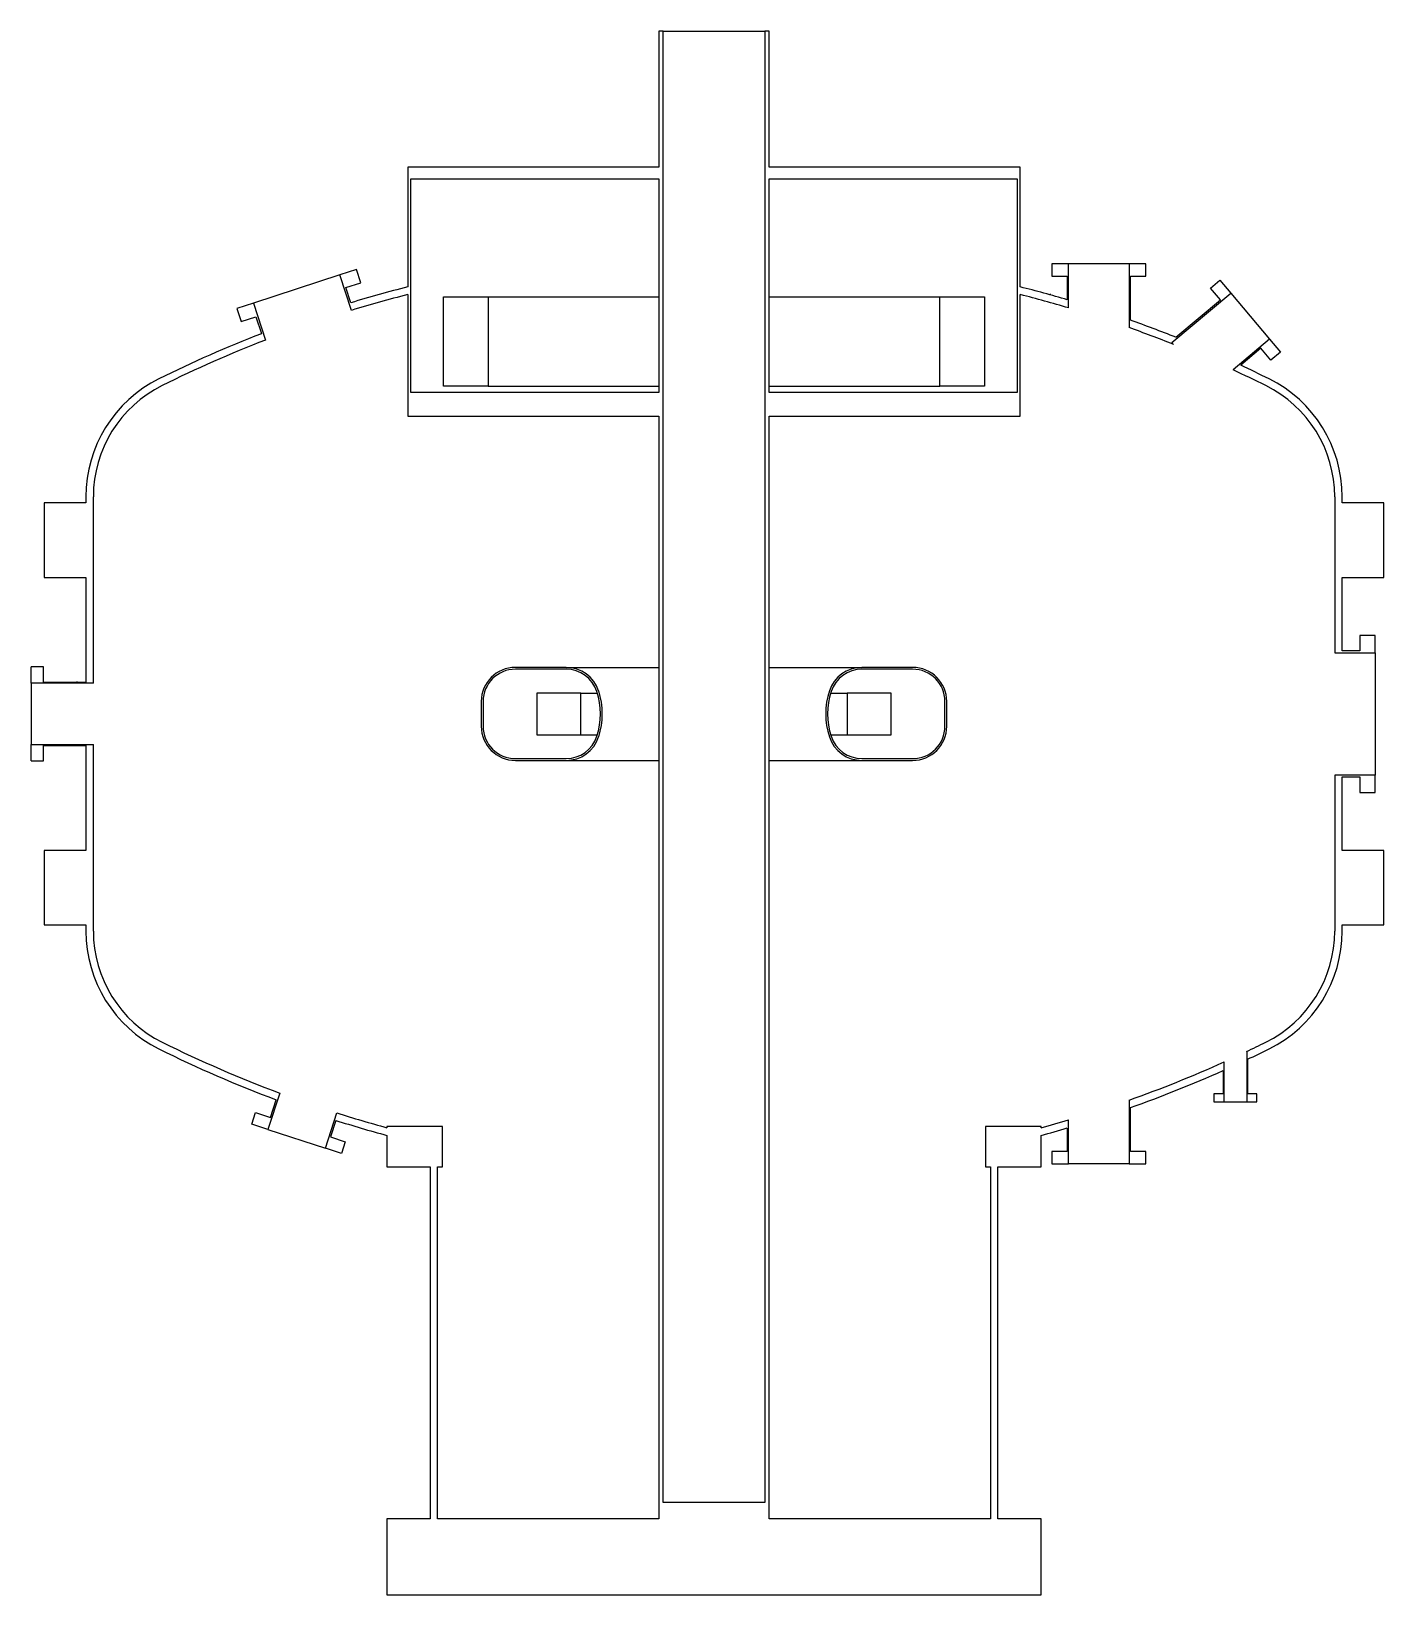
# Model space of a CAD drawing. Header units: millimetres. Extents: x -1100 to 1079, y -1419 to 1100.
import ezdxf

# ---------------------------------------------------------------- set-up
doc = ezdxf.new("R2010")
doc.units = ezdxf.units.MM
doc.layers.add('MAIN', color=7, linetype='Continuous')

msp = doc.modelspace()

# ---------------------------------------------------------------- linework, layer by layer
at = {"layer": 'MAIN', "color": 7, "linetype": 'Continuous'}
for p, q in [((-89.1, 1100), (-89.1, 881)), ((-82, 1100), (-89.1, 1100)), ((-82, 1100), (82, 1100)), ((-82, -1271), (-82, 1100)), ((82, 1100), (82, -1271)), ((89.1, 1100), (82, 1100)), ((89.1, 881), (89.1, 1100)), ((-493.5, 881), (-493.5, 688.1)), ((-89.1, 881), (-493.5, 881)), ((-488.5, 518), (-488.5, 862)), ((-488.5, 862), (-89.1, 862)), ((-89.1, 862), (-89.1, 518)), ((493.5, 881), (89.1, 881)), ((89.1, 862), (488.5, 862)), ((89.1, 518), (89.1, 862)), ((488.5, 862), (488.5, 518)), ((493.5, 688.1), (493.5, 881)), ((-602.9, 707.4), (-742.1, 662.1)), ((-576.2, 716), (-602.9, 707.4)), ((-584.3, 650.3), (-602.9, 707.4)), ((-569.3, 694.7), (-576.2, 716)), ((544.2, 725), (544.2, 705.2)), ((571.3, 725), (544.2, 725)), ((668.7, 725), (571.3, 725)), ((571.3, 654.2), (571.3, 725)), ((695.8, 725), (668.7, 725)), ((668.7, 725), (668.7, 622.4)), ((695.8, 705.2), (695.8, 725)), ((-593.1, 687), (-569.3, 694.7)), ((-585.2, 662.6), (-593.1, 687)), ((544.2, 705.2), (569.2, 705.2)), ((569.2, 705.2), (569.2, 667.4)), ((670.8, 634.4), (670.8, 705.2)), ((670.8, 705.2), (695.8, 705.2)), ((799.9, 686.2), (815, 698.9)), ((815.9, 667), (799.9, 686.2)), ((815, 698.9), (832.4, 678.2)), ((-742.1, 662.1), (-768.7, 653.5)), ((-742.1, 662.1), (-722.7, 602.4)), ((-493.5, 675.7), (-493.5, 480)), ((-436, 528), (-436, 672)), ((-436, 672), (-364, 672)), ((-364, 672), (-89.1, 672)), ((-364, 672), (-364, 528)), ((89.1, 672), (364, 672)), ((364, 528), (364, 672)), ((364, 672), (436, 672)), ((436, 672), (436, 528)), ((493.5, 480), (493.5, 675.7)), ((737.5, 598.5), (832.4, 678.2)), ((744.2, 606.9), (815.9, 667)), ((832.4, 678.2), (895.1, 603.6)), ((-768.7, 653.5), (-761.8, 632.2)), ((-761.8, 632.2), (-738, 639.9)), ((-738, 639.9), (-729.2, 612.8)), ((740, 595.6), (737.5, 598.5)), ((740, 595.6), (740.1, 595.5)), ((895.1, 603.6), (836.3, 554.3)), ((881.2, 589.2), (848.6, 561.8)), ((897.3, 570.1), (881.2, 589.2)), ((895.1, 603.6), (912.5, 582.8)), ((912.5, 582.8), (897.3, 570.1)), ((-89.1, 518), (-488.5, 518)), ((-364, 528), (-436, 528)), ((-364, 528), (-89.1, 528)), ((89.1, 528), (364, 528)), ((488.5, 518), (89.1, 518)), ((436, 528), (364, 528)), ((-493.5, 480), (-89.1, 480)), ((-89.1, 480), (-89.1, -1297)), ((89.1, 480), (493.5, 480)), ((89.1, -1297), (89.1, 480)), ((-1079, 340), (-1079, 220)), ((-1012, 340), (-1079, 340)), ((-1012, 350), (-1012, 340)), ((-1000, 49.3), (-1000, 350)), ((1000, 350), (1000, 98.6)), ((1012, 340), (1012, 350)), ((1079, 340), (1012, 340)), ((1079, 220), (1079, 340)), ((-1079, 220), (-1012, 220)), ((-1012, 220), (-1012, 50.8)), ((1012, 220), (1079, 220)), ((1012, 101.6), (1012, 220)), ((1040.4, 126.5), (1040.4, 101.6)), ((1065, 126.5), (1040.4, 126.5)), ((1065, 98.6), (1065, 126.5)), ((1040.4, 101.6), (1012, 101.6)), ((-1080.2, 75.8), (-1100, 75.8)), ((-1100, 49.3), (-1100, 75.8)), ((-1080.2, 50.8), (-1080.2, 75.8)), ((1000, 98.6), (1065, 98.6)), ((1065, 98.6), (1065, -98.6)), ((-1012, 50.8), (-1080.2, 50.8)), ((-1025.4, 51), (-1012, 51)), ((-238.2, 75), (-320, 75)), ((-238.2, 72), (-320, 72)), ((-238.2, 75), (-89.1, 75)), ((89.1, 75), (238.2, 75)), ((320, 75), (238.2, 75)), ((320, 72), (238.2, 72)), ((-1100, 49.3), (-1100, -49.3)), ((-1000, 49.3), (-1100, 49.3)), ((-214.6, 33.6), (-285.4, 33.6)), ((-285.4, 33.6), (-285.4, -33.6)), ((-214.6, 33.6), (-187.9, 33.6)), ((-214.6, -33.6), (-214.6, 33.6)), ((187.9, 33.6), (214.6, 33.6)), ((214.6, 33.6), (214.6, -33.6)), ((285.4, 33.6), (214.6, 33.6)), ((285.4, -33.6), (285.4, 33.6)), ((-375, 20), (-375, -20)), ((-372, 20), (-372, -20)), ((372, -20), (372, 20)), ((375, -20), (375, 20)), ((-1100, -49.3), (-1000, -49.3)), ((-1100, -75.8), (-1100, -49.3)), ((-1000, -350), (-1000, -49.3)), ((-285.4, -33.6), (-214.6, -33.6)), ((-214.6, -33.6), (-187.9, -33.6)), ((187.9, -33.6), (214.6, -33.6)), ((214.6, -33.6), (285.4, -33.6)), ((-1080.2, -75.8), (-1080.2, -50.8)), ((-1080.2, -50.8), (-1012, -50.8)), ((-1012, -51), (-1025.4, -51)), ((-1012, -50.8), (-1012, -220)), ((-320, -72), (-238.2, -72)), ((-320, -75), (-238.2, -75)), ((-238.2, -75), (-89.1, -75)), ((89.1, -75), (238.2, -75)), ((238.2, -72), (320, -72)), ((238.2, -75), (320, -75)), ((-1100, -75.8), (-1080.2, -75.8)), ((1065, -98.6), (1000, -98.6)), ((1000, -98.6), (1000, -350)), ((1065, -126.5), (1065, -98.6)), ((1012, -220), (1012, -101.6)), ((1012, -101.6), (1040.4, -101.6)), ((1040.4, -101.6), (1040.4, -126.5)), ((1040.4, -126.5), (1065, -126.5)), ((-1012, -220), (-1079, -220)), ((-1079, -220), (-1079, -340)), ((1079, -220), (1012, -220)), ((1079, -340), (1079, -220)), ((-1079, -340), (-1012, -340)), ((-1012, -340), (-1012, -350)), ((1012, -340), (1079, -340)), ((1012, -350), (1012, -340)), ((857.7, -544.3), (857.8, -544.3)), ((857.8, -544.3), (858.2, -544.3)), ((858.2, -544.3), (858.2, -625)), ((820.2, -574.8), (820.2, -612.3)), ((821.8, -625), (821.8, -560.9)), ((859.8, -612.3), (859.8, -556.6)), ((-699.8, -611.1), (-718.8, -669.7)), ((-714.7, -650.2), (-705.5, -621.8)), ((668.7, -622.4), (668.7, -725)), ((820.2, -612.3), (805.4, -612.3)), ((805.4, -612.3), (805.4, -625)), ((805.4, -625), (821.8, -625)), ((821.8, -625), (858.2, -625)), ((858.2, -625), (874.6, -625)), ((874.6, -612.3), (859.8, -612.3)), ((874.6, -625), (874.6, -612.3)), ((-744.6, -661.3), (-738.5, -642.5)), ((-738.5, -642.5), (-714.7, -650.2)), ((-626.2, -699.8), (-607.7, -643)), ((-609.4, -655), (-618.1, -681.6)), ((571.3, -725), (571.3, -654.2)), ((670.8, -705.2), (670.8, -634.4)), ((-718.8, -669.7), (-744.6, -661.3)), ((-718.8, -669.7), (-626.2, -699.8)), ((-437.5, -665), (-527, -665)), ((-527, -665), (-527, -666.9)), ((-527, -679.3), (-527, -730)), ((-437.5, -730), (-437.5, -665)), ((437.5, -665), (437.5, -730)), ((527, -665), (437.5, -665)), ((527, -666.9), (527, -665)), ((527, -730), (527, -679.3)), ((569.2, -667.4), (569.2, -705.2)), ((-600.4, -708.2), (-626.2, -699.8)), ((-618.1, -681.6), (-594.3, -689.4)), ((-594.3, -689.4), (-600.4, -708.2)), ((544.2, -705.2), (544.2, -725)), ((569.2, -705.2), (544.2, -705.2)), ((695.8, -705.2), (670.8, -705.2)), ((695.8, -725), (695.8, -705.2)), ((-527, -730), (-457.5, -730)), ((-457.5, -730), (-457.5, -1297)), ((-445.5, -1297), (-445.5, -730)), ((-445.5, -730), (-437.5, -730)), ((437.5, -730), (445.5, -730)), ((445.5, -730), (445.5, -1297)), ((457.5, -1297), (457.5, -730)), ((457.5, -730), (527, -730)), ((544.2, -725), (571.3, -725)), ((668.7, -725), (571.3, -725)), ((668.7, -725), (695.8, -725)), ((82, -1271), (-82, -1271)), ((-457.5, -1297), (-527, -1297)), ((-527, -1297), (-527, -1419.4)), ((-89.1, -1297), (-445.5, -1297)), ((445.5, -1297), (89.1, -1297)), ((527, -1297), (457.5, -1297)), ((527, -1419.4), (527, -1297)), ((-527, -1419.4), (527, -1419.4))]:
    msp.add_line(p, q, dxfattribs=at)
for centre, radius, start, end in [((0, -1262.5), 2012, 104.1983, 106.908), ((0, -1262.5), 2012, 73.5665, 75.8017), ((0, -1262.5), 2000, 104.2853, 106.9874), ((0, -1262.5), 2000, 73.4023, 75.7147), ((0, -1262.5), 2012, 68.2919, 70.5248), ((0, -1262.5), 2012, 111.2497, 116.3878), ((0, -1262.5), 2000, 68.2855, 70.467), ((0, -1262.5), 2000, 111.1832, 116.3878), ((0, -1262.5), 2000, 63.6122, 65.2809), ((0, -1262.5), 2012, 63.6122, 65.0536), ((-800, 350), 212, 116.3878, 180), ((-800, 350), 200, 116.3878, 180), ((800, 350), 200, 0, 63.6122), ((800, 350), 212, 0, 63.6122), ((-320, 20), 55, 90, 180), ((-320, 20), 52, 90, 180), ((-238.2, 20), 55, 17.9202, 90), ((-238.2, 20), 52, 17.9202, 90), ((238.2, 20), 55, 90, 162.0798), ((238.2, 20), 52, 90, 162.0798), ((320, 20), 55, 0, 90), ((320, 20), 52, 0, 90), ((-300, 0), 117, 342.0798, 17.9202), ((-300, 0), 120, 342.0798, 17.9202), ((300, 0), 120, 162.0798, 197.9202), ((300, 0), 117, 162.0798, 197.9202), ((-320, -20), 55, 180, 270), ((-320, -20), 52, 180, 270), ((320, -20), 55, 270, 0), ((320, -20), 52, 270, 0), ((-238.2, -20), 52, 270, 342.0798), ((-238.2, -20), 55, 270, 342.0798), ((238.2, -20), 55, 197.9202, 270), ((238.2, -20), 52, 197.9202, 270), ((-800, -350), 212, 180, 243.6122), ((-800, -350), 200, 180, 243.6122), ((800, -350), 200, 296.3878, 0), ((800, -350), 212, 296.3878, 0), ((0, 1262.5), 2012, 243.6122, 249.4745), ((0, 1262.5), 2000, 243.6122, 249.5196), ((0, 1262.5), 2000, 295.3965, 296.3878), ((0, 1262.5), 2012, 295.297, 296.3878), ((0, 1262.5), 2000, 289.533, 294.2598), ((0, 1262.5), 2012, 289.4752, 294.0591), ((0, 1262.5), 2012, 252.3686, 254.8155), ((0, 1262.5), 2000, 252.3106, 254.7222), ((0, 1262.5), 2000, 285.2778, 286.5977), ((0, 1262.5), 2012, 285.1845, 286.4335)]:
    msp.add_arc(centre, radius, start, end, dxfattribs=at)
for centre, major_axis, ratio, start_param, end_param in [((600, 628.1), (-58, 48.8), 0.541675, 0, 0.046181), ((-1025.4, 0), (0, -51), 0.707107, 3.141052, 3.230183), ((-1025.4, 0), (0, -51), 0.707107, 6.194595, 6.283185), ((-1025.4, 0), (0, -51), 0.707107, 0, 0.000541)]:
    msp.add_ellipse(centre, major_axis=major_axis, ratio=ratio, start_param=start_param, end_param=end_param, dxfattribs=at)

doc.saveas('drawing.dxf')
